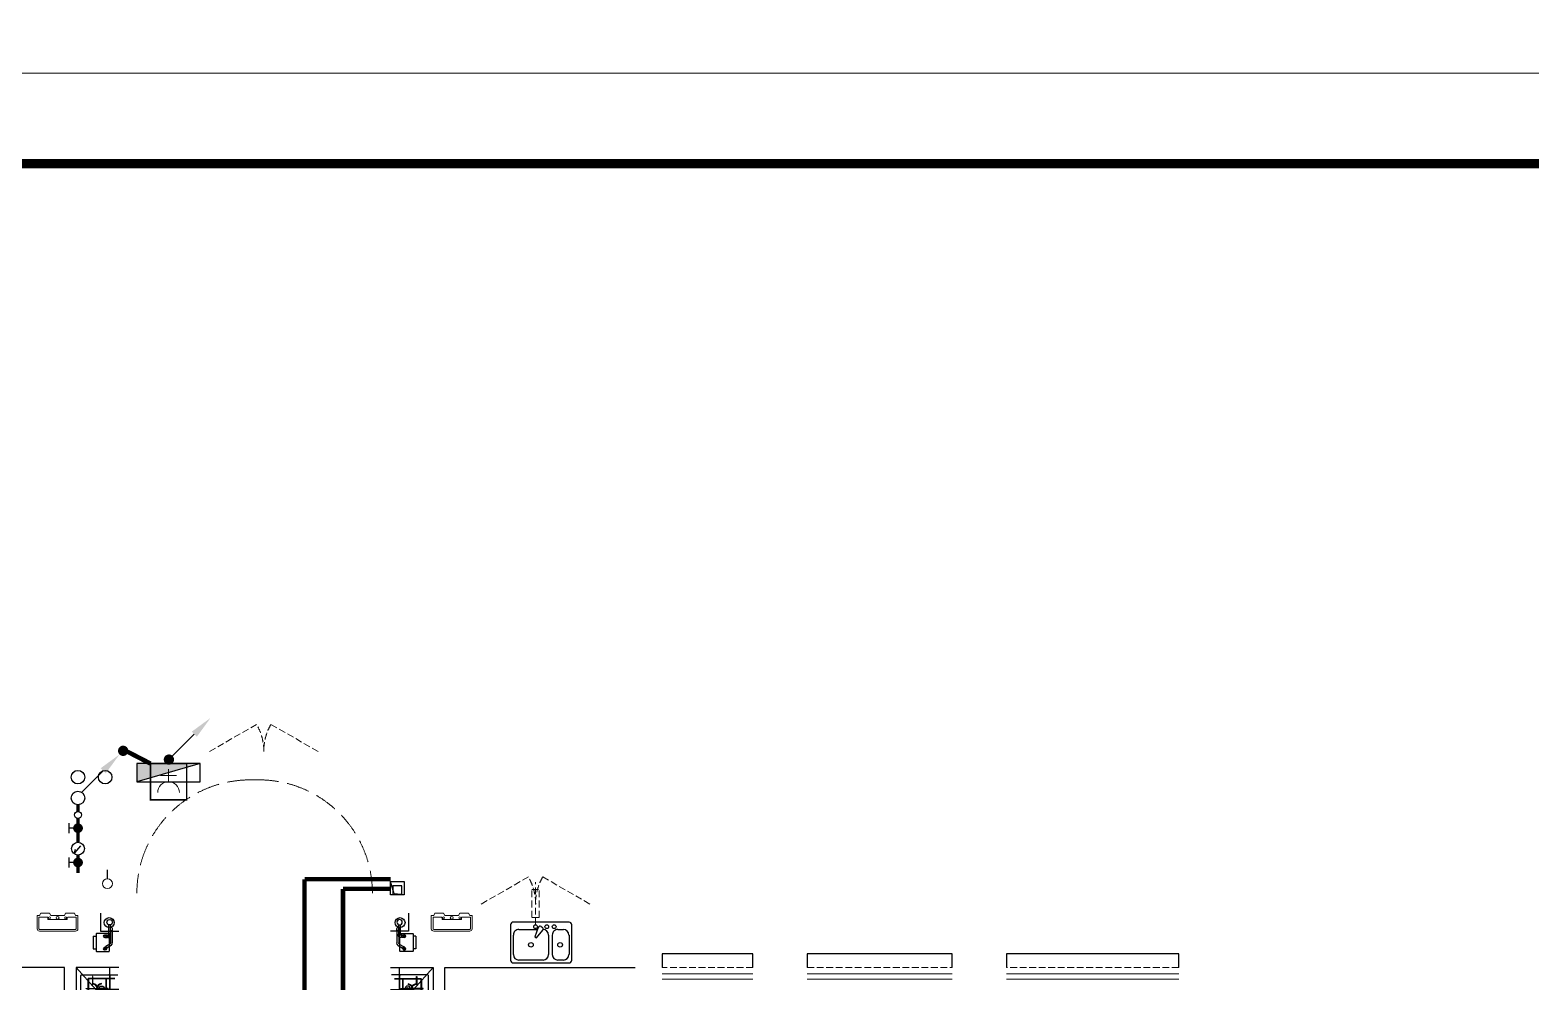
# Model space of a CAD drawing. Extents: x 2803505 to 5851001, y -1372902 to 24339.
# Drawn here: x 3679734 to 3696291, y -936883 to -926379 of the extents above; entities that cross this region are included whole.
import ezdxf
from ezdxf.enums import TextEntityAlignment as Align

# ---------------------------------------------------------------- set-up
doc = ezdxf.new("R2010")
doc.units = 0
doc.header["$LTSCALE"] = 1000
doc.header["$MEASUREMENT"] = 0
doc.linetypes.add('DASH', pattern=[0.35, 0.25, -0.1])
doc.linetypes.add('HIDDEN', pattern=[0.375, 0.25, -0.125])
doc.layers.get('0').update_dxf_attribs({"linetype": 'CONTINUOUS'})
for name, color, linetype in [('!!电气', 1, 'CONTINUOUS'), ('AH-FURNITURE', 1, 'CONTINUOUS'), ('EQUIP_消火栓', 7, 'CONTINUOUS'), ('IP-bath&kitchen-JOHNSON', 4, 'CONTINUOUS'), ('LVTRY', 252, 'CONTINUOUS'), ('LWIRE', 4, 'CONTINUOUS'), ('VPIPE-中水', 122, 'CONTINUOUS'), ('VPIPE-凝结', 150, 'CONTINUOUS'), ('VPIPE-消防', 1, 'TG_X'), ('VPIPE-给水', 3, 'TG_J'), ('WIRE-安防', 4, 'CONTINUOUS'), ('WIRE-消防', 4, 'CONTINUOUS'), ('WIRE-综合布线', 5, 'DASH'), ('建筑-排气道', 252, 'CONTINUOUS'), ('污水', 3, 'CONTINUOUS'), ('看线', 185, 'CONTINUOUS'), ('给水', 4, 'CONTINUOUS')]:
    doc.layers.add(name, color=color, linetype=linetype)
for name, color, linetype, lineweight in [('EQUIP-消防', 3, 'CONTINUOUS', 20), ('PUB_HATCH', 8, 'CONTINUOUS', 9), ('STAIR', 252, 'CONTINUOUS', 20), ('VPIPE-废水', 31, 'TG_F', 18), ('WINDOW', 146, 'CONTINUOUS', 20), ('图框', 147, 'CONTINUOUS', 20), ('平面-栏杆', 56, 'CONTINUOUS', 15), ('平面-看线', 252, 'CONTINUOUS', 15), ('平面-空调室内机', 176, 'CONTINUOUS', 9), ('平面-空调预留孔', 252, 'CONTINUOUS', 15), ('立面-洞口示意', 252, 'CONTINUOUS', 13)]:
    doc.layers.add(name, color=color, linetype=linetype, lineweight=lineweight)
doc.styles.add('DIM_FONT', font='SIMPLEX', dxfattribs={"width": 0.7, "bigfont": 'GBCBIG'})
doc.styles.get("Standard").update_dxf_attribs({"font": 'gbenor.shx', "bigfont": 'gbcbig.shx'})
doc.styles.add('TG_LINETYPE', font='SIMPLEX', dxfattribs={"width": 0.8, "height": 3, "bigfont": 'HZTXT'})
doc.linetypes.add('TG_F', pattern='A,2,-0.3,["F",TG_LINETYPE,S=0.1,R=0,X=-0.23,Y=-0.15],0', length=2.3)
doc.linetypes.add('TG_J', pattern='A,2,-0.22,["J",TG_LINETYPE,S=0.1,R=0,X=-0.18,Y=-0.15],0', length=2.22)
doc.linetypes.add('TG_X', pattern='A,4,-0.3,["X",TG_LINETYPE,S=0.1,R=0,X=-0.23,Y=-0.15],0', length=4.3)

# ---------------------------------------------------------------- blocks, each defined once
blk = doc.blocks.new('rtyg7uyhg')
at = {"layer": 'LVTRY'}
for p, q in [((193590, 45458), (193590, 45069)), ((194235, 45489), (193621, 45489)), ((193682, 45407), (193888, 45407)), ((193896, 45430), (193858, 45326)), ((193875, 45316), (193946, 45401)), ((193926, 45440), (193940, 45432)), ((194112, 45407), (194173, 45407)), ((194265, 45069), (194265, 45458)), ((193621, 45131), (193621, 45346)), ((193858, 45326), (193875, 45316)), ((194010, 45346), (194010, 45131)), ((194051, 45131), (194051, 45346)), ((194235, 45346), (194235, 45131)), ((193621, 45039), (194235, 45039)), ((193948, 45069), (193682, 45069)), ((194173, 45069), (194112, 45069))]:
    blk.add_line(p, q, dxfattribs=at)
for centre, radius in [((193866, 45438), 20.5), ((193989, 45438), 20.5), ((194071, 45438), 20.5), ((193815, 45238), 25.6), ((194137, 45238), 25.6)]:
    blk.add_circle(centre, radius, dxfattribs=at)
for centre, radius, start, end in [((193621, 45458), 30.7, 90, 180), ((193682, 45346), 61.4, 90, 180), ((193916, 45423), 20.5, 60, 159.4623), ((193930, 45414), 20.5, 320.5377, 60), ((193948, 45346), 61.4, 360, 90), ((194112, 45346), 61.4, 90, 180), ((194173, 45346), 61.4, 360, 90), ((194235, 45458), 30.7, 360, 90), ((193621, 45069), 30.7, 180, 270), ((193682, 45131), 61.4, 180, 270), ((193948, 45131), 61.4, 270, 360), ((194112, 45131), 61.4, 180, 270), ((194173, 45131), 61.4, 270, 360), ((194235, 45069), 30.7, 270, 360)]:
    blk.add_arc(centre, radius, start, end, dxfattribs=at)
at = {"layer": 'LVTRY', "style": 'DIM_FONT', "width": 0.8, "flags": 9}
for tag in ['YSIZE', 'XSIZE']:
    blk.add_attdef(tag, (193928, 45488), '', height=0.5, rotation=90, dxfattribs=at)
blk = doc.blocks.new('A$C60D053AF')
at = {"layer": 'AH-FURNITURE', "color": 8}
for p, q in [((233, -90), (128, -90)), ((233, -110), (128, -110)), ((193, -71), (328, -71)), ((193, -91), (328, -91)), ((245, -129), (245, -122)), ((265, -129), (265, -122)), ((342, -97), (370, -143)), ((356, -83), (384, -129)), ((255, -281), (255, -251)), ((255, -281), (393, -281)), ((393, -281), (393, -251))]:
    blk.add_line(p, q, dxfattribs=at)
for points in [[(170, -68, 1), (170, -94), (193, -94), (193, -68)], [(234, -251), (414, -251, 0.414214), (424, -241), (424, -111, 0.414214), (414, -101), (234, -101, 0.414214), (224, -111), (224, -241, 0.414214)], [(268, -122), (268, -107, 0.414214), (248, -87), (233, -87), (233, -113), (242, -113), (242, -122)], [(242, -152, 1), (268, -152), (268, -129), (242, -129)], [(384, -161, 1), (402, -143), (386, -127), (368, -145)]]:
    blk.add_lwpolyline(points, format="xyb", close=True, dxfattribs=at)
for centre, radius in [((100, -100), 30), ((255, -152), 15), ((255, -152), 10), ((393, -152), 15), ((393, -152), 10)]:
    blk.add_circle(centre, radius, dxfattribs=at)
for radius in [40, 20]:
    blk.add_arc((328, -111), radius, 45, 90, dxfattribs=at)
blk = doc.blocks.new('A-Kitchen-7')
at = {"layer": 'LVTRY'}
for p, q in [((-519, 780), (-7, 834)), ((-7, 834), (-4, 811)), ((-515, 756), (-519, 780)), ((-4, 811), (-515, 756)), ((515, 756), (-515, 756)), ((-515, 756), (-515, 40)), ((-486, 761), (-485, 756)), ((-29, 767), (-112, 756)), ((-29, 767), (-35, 806)), ((515, 780), (0, 780)), ((0, 756), (0, 780)), ((515, 756), (515, 780)), ((515, 40), (515, 756)), ((-515, 40), (515, 40))]:
    blk.add_line(p, q, dxfattribs=at)
blk.add_lwpolyline([(-469, 40), (-469, 0), (469, 0), (469, 40)], close=True, dxfattribs=at)
blk = doc.blocks.new('FRSDFDGDGDRGDR')
at = {"layer": '平面-空调预留孔', "color": 252}
for p, q in [((699612, 775044), (699612, 775441)), ((699619, 775448), (699746, 775448)), ((699746, 775448), (699746, 775355)), ((699720, 775342), (699720, 775143)), ((699727, 775349), (699740, 775349)), ((699746, 775037), (699619, 775037)), ((699727, 775136), (699740, 775136)), ((699746, 775130), (699746, 775037))]:
    blk.add_line(p, q, dxfattribs=at)
blk.add_lwpolyline([(699766, 775167), (699793, 775154), (699793, 775057), (699766, 775044), (699766, 775018), (699619, 775018, -0.414214), (699593, 775044), (699593, 775441, -0.414214), (699619, 775468), (699766, 775468), (699766, 775441), (699793, 775428), (699793, 775332), (699766, 775318)], format="xyb", close=True, dxfattribs=at)
for centre, radius in [((699740, 775243), 15.8), ((699740, 775332), 10.6), ((699740, 775154), 10.6)]:
    blk.add_circle(centre, radius, dxfattribs=at)
for centre, start, end in [((699619, 775441), 90, 180), ((699740, 775355), 270, 360), ((699727, 775342), 90, 180), ((699619, 775044), 180, 270), ((699727, 775143), 180, 270), ((699740, 775130), 0, 90)]:
    blk.add_arc(centre, 6.6, start, end, dxfattribs=at)
blk = doc.blocks.new('*U153')
h = blk.add_hatch(color=5)
h.set_gradient(color1=(0, 0, 255), rotation=180, tint=1)
h.paths.add_polyline_path([(0, 0), (-6.35, -6.35), (-6.35, -2.159), (-15, -2.159), (-15, 2.159), (-6.35, 2.159), (-6.35, 6.35)])
at = {"color": 0, "linetype": 'Continuous'}
blk.add_lwpolyline([(0, 0), (-6.35, -6.35), (-6.35, -2.159), (-15, -2.159), (-15, 2.159), (-6.35, 2.159), (-6.35, 6.35)], close=True, dxfattribs=at)
blk = doc.blocks.new('GDGDRGDRGRD')
at = {"layer": 'PUB_HATCH'}
blk.add_hatch(color=252, dxfattribs=at).paths.add_polyline_path([(430320, 370174), (430320, 370444), (430180, 370444), (430180, 370429), (430285, 370429), (430305, 370409), (430305, 370209), (430285, 370189), (429965, 370189), (429945, 370209), (429945, 370409), (429965, 370429), (430070, 370429), (430070, 370444), (429930, 370444), (429930, 370174)])
at = {"layer": 'LVTRY', "color": 251}
for p, q in [((430081, 371515), (429865, 371758)), ((430335, 371758), (429865, 371758)), ((429865, 371758), (429865, 370858)), ((430235, 370858), (430235, 371758)), ((430335, 371515), (430081, 371515)), ((430081, 371515), (430081, 371100)), ((429865, 370858), (430081, 371100)), ((430081, 371100), (430335, 371100)), ((429865, 370858), (430335, 370858))]:
    blk.add_line(p, q, dxfattribs=at)
at = {"layer": 'LVTRY'}
for p, q in [((429915, 370948), (429915, 371668)), ((429925, 371678), (430325, 371678)), ((429995, 371628), (429995, 371418)), ((430000, 371628), (430000, 371418)), ((430290, 371638), (430005, 371638)), ((430290, 371633), (430005, 371633)), ((430045, 371658), (430045, 371568)), ((430050, 371658), (430045, 371658)), ((430045, 371568), (430050, 371568)), ((430050, 371568), (430050, 371658)), ((430195, 371418), (430195, 371628)), ((430200, 371418), (430200, 371628)), ((430235, 371668), (430235, 370948)), ((429955, 371339), (429955, 371378)), ((429975, 371526), (430102, 371526)), ((429975, 371521), (429975, 371526)), ((430102, 371521), (429975, 371521)), ((430005, 371413), (430290, 371413)), ((430005, 371408), (430290, 371408)), ((430045, 371388), (430045, 371478)), ((430045, 371478), (430050, 371478)), ((430050, 371388), (430045, 371388)), ((430050, 371478), (430050, 371388)), ((430220, 371526), (430092, 371526)), ((430092, 371526), (430092, 371521)), ((430092, 371521), (430220, 371521)), ((430102, 371526), (430102, 371521)), ((430220, 371521), (430220, 371526)), ((430235, 371100), (430235, 371515)), ((429935, 371358), (429974, 371358)), ((429935, 371258), (429974, 371258)), ((429955, 371239), (429955, 371278)), ((430005, 371208), (430290, 371208)), ((430005, 371203), (430290, 371203)), ((430045, 371228), (430045, 371138)), ((430050, 371228), (430045, 371228)), ((430050, 371138), (430050, 371228)), ((430102, 371096), (429975, 371096)), ((429975, 371096), (429975, 371091)), ((429975, 371091), (430102, 371091)), ((429995, 370988), (429995, 371198)), ((430000, 370988), (430000, 371198)), ((430045, 371138), (430050, 371138)), ((430045, 370958), (430045, 371048)), ((430045, 371048), (430050, 371048)), ((430050, 371048), (430050, 370958)), ((430092, 371091), (430092, 371096)), ((430092, 371096), (430220, 371096)), ((430220, 371091), (430092, 371091)), ((430102, 371091), (430102, 371096)), ((430195, 371198), (430195, 370988)), ((430200, 371198), (430200, 370988)), ((430220, 371096), (430220, 371091)), ((430325, 370938), (429925, 370938)), ((430290, 370983), (430005, 370983)), ((430290, 370978), (430005, 370978)), ((430050, 370958), (430045, 370958))]:
    blk.add_line(p, q, dxfattribs=at)
at = {"layer": 'LVTRY', "color": 252}
for p, q in [((430070, 370429), (430070, 370444)), ((430180, 370429), (430180, 370444))]:
    blk.add_line(p, q, dxfattribs=at)
at = {"layer": 'LVTRY'}
blk.add_lwpolyline([(429609, 370758), (429735, 370758), (429735, 371758), (427635, 371758)], dxfattribs=at)
at = {"layer": 'LVTRY', "color": 252}
for points in [[(430335, 370159), (429915, 370159), (429915, 370459), (430335, 370459)], [(430320, 370174), (429930, 370174), (429930, 370444), (430320, 370444)], [(429965, 370429), (430285, 370429), (430305, 370409), (430305, 370209), (430285, 370189), (429965, 370189), (429945, 370209), (429945, 370409), (429965, 370429)]]:
    blk.add_lwpolyline(points, close=True, dxfattribs=at)
at = {"layer": 'LVTRY'}
for centre, radius in [((430147, 371523), 29.7), ((430147, 371523), 11.7), ((429955, 371358), 17), ((429955, 371258), 17), ((430147, 371093), 29.7), ((430147, 371093), 11.7)]:
    blk.add_circle(centre, radius, dxfattribs=at)
for centre, radius, start, end in [((429925, 371668), 10, 90, 180), ((430005, 371628), 10, 90, 180), ((430005, 371628), 5, 90, 180), ((430047, 371523), 56.7, 2.2742, 87.7258), ((430047, 371523), 52.2, 2.4704, 87.5296), ((430147, 371523), 56.7, 92.2742, 177.7258), ((430147, 371523), 52.2, 92.4704, 177.5296), ((430190, 371628), 10, 0, 90), ((430190, 371628), 5, 0, 90), ((430225, 371668), 10, 0, 90), ((430005, 371418), 10, 180, 270), ((430005, 371418), 5, 180, 270), ((430047, 371523), 56.7, 272.2742, 357.7258), ((430047, 371523), 52.2, 272.4704, 357.5296), ((430147, 371523), 56.7, 182.2742, 267.7258), ((430147, 371523), 52.2, 182.4704, 267.5296), ((430190, 371418), 5, 270, 0), ((430190, 371418), 10, 270, 0), ((430005, 371198), 10, 90, 180), ((430005, 371198), 5, 90, 180), ((430190, 371198), 10, 0, 90), ((430190, 371198), 5, 0, 90), ((430047, 371093), 56.7, 2.2742, 87.7258), ((430047, 371093), 52.2, 2.4704, 87.5296), ((430047, 371093), 56.7, 272.2742, 357.7258), ((430047, 371093), 52.2, 272.4704, 357.5296), ((430147, 371093), 56.7, 92.2742, 177.7258), ((430147, 371093), 56.7, 182.2742, 267.7258), ((430147, 371093), 52.2, 92.4704, 177.5296), ((430147, 371093), 52.2, 182.4704, 267.5296), ((429925, 370948), 10, 180, 270), ((430005, 370988), 10, 180, 270), ((430005, 370988), 5, 180, 270), ((430190, 370988), 5, 270, 0), ((430190, 370988), 10, 270, 0), ((430225, 370948), 10, 270, 0)]:
    blk.add_arc(centre, radius, start, end, dxfattribs=at)
at = {"layer": '立面-洞口示意', "color": 252}
blk.add_lwpolyline([(430335, 370159), (430071, 370253), (429915, 370459)], dxfattribs=at)
at = {"xscale": -1}
blk.add_blockref('rtyg7uyhg', (622600, 326770), dxfattribs=at)
at = {"xscale": -1, "rotation": 270}
blk.add_blockref('FRSDFDGDGDRGDR', (-345583, -327434), dxfattribs=at)
at = {"rotation": 270}
blk.add_blockref('A$C60D053AF', (430335, 372358), dxfattribs=at)
at = {"layer": 'LVTRY', "color": 1, "extrusion": (0, 0, -1), "xscale": -0.7999999999883585, "yscale": 0.7999999999883585, "zscale": -0.7999999999883585}
blk.add_blockref('A-Kitchen-7', (-429197, 370159), dxfattribs=at)
at = {"layer": '建筑-排气道', "xscale": -5, "yscale": 5, "zscale": 5, "rotation": 90}
blk.add_blockref('*U153', (430135, 370491), dxfattribs=at)
blk = doc.blocks.new('$TwtSys$00000434')
at = {"color": 252}
for p, q in [((-0.5, 0.5), (-0.5, -0.5)), ((-0.5, -0.5), (0.5, 0.5)), ((0.5, 0.5), (-0.5, 0.5)), ((0.5, -0.5), (0.5, 0.5)), ((-0.5, -0.5), (0.5, -0.5))]:
    blk.add_line(p, q, dxfattribs=at)
blk.add_solid([(0.5, -0.5), (0.5, 0.5), (-0.5, -0.5)], dxfattribs=at)
blk = doc.blocks.new('A$C2705576B')
at = {"layer": '给水'}
h = blk.add_hatch(color=252, dxfattribs=at)
edge = h.paths.add_edge_path()
edge.add_arc((417, -1741), 47.2, 0, 360)
h = blk.add_hatch(color=252, dxfattribs=at)
edge = h.paths.add_edge_path()
edge.add_arc((795, -1741), 47.2, 0, 360)
at = {"layer": '给水', "color": 252}
for p, q in [((363, -1645), (472, -1645)), ((417, -1741), (417, -1645)), ((740, -1645), (849, -1645)), ((795, -1741), (795, -1645)), ((601, -1768), (525, -1704)), ((525, -1704), (564, -1715))]:
    blk.add_line(p, q, dxfattribs=at)
at = {"layer": '给水', "color": 252, "const_width": 35.4}
for points in [[(499, -1741), (302, -1741)], [(903, -1741), (641, -1741)], [(1053, -1741), (978, -1741)]]:
    blk.add_lwpolyline(points, dxfattribs=at)
at = {"layer": '给水', "color": 252}
for centre, radius in [((417, -1741), 47.2), ((570, -1741), 70.8), ((795, -1741), 47.2), ((941, -1741), 37.5)]:
    blk.add_circle(centre, radius, dxfattribs=at)
blk = doc.blocks.new('dongkong')
at = {"layer": '平面-空调预留孔', "color": 8, "linetype": 'HIDDEN', "ltscale": 0.3}
for p, q in [((-603836, 210821), (-603836, 210511)), ((-603836, 210821), (-603756, 210821)), ((-603796, 210900), (-603796, 210431)), ((-603756, 210821), (-603756, 210511))]:
    blk.add_line(p, q, dxfattribs=at)
blk.add_lwpolyline([(-603756, 210511), (-603836, 210511)], dxfattribs=at)
blk = doc.blocks.new('A$C1C403CBE')
at = {"layer": 'IP-bath&kitchen-JOHNSON', "color": 252}
for points in [[(35800, 10800), (35800, 10600), (36000, 10600)], [(39200, 10800), (39200, 10600), (39000, 10600)]]:
    blk.add_lwpolyline(points, dxfattribs=at)
at = {"layer": 'STAIR', "color": 252, "linetype": 'DASH'}
blk.add_lwpolyline([(36200, 11020, -0.414214), (37450, 12270), (37550, 12270, -0.414214), (38800, 11020)], format="xyb", dxfattribs=at)
at = {"layer": 'VPIPE-中水', "color": 252, "linetype": 'Continuous'}
for centre in [(35895, 10695), (39105, 10695)]:
    blk.add_circle(centre, 55, dxfattribs=at)
at = {"layer": 'VPIPE-凝结', "color": 252}
blk.add_line((35875, 11180), (35875, 11278), dxfattribs=at)
at = {"layer": 'VPIPE-废水', "color": 252}
blk.add_circle((35875, 11125), 55, dxfattribs=at)
at = {"layer": 'VPIPE-消防', "color": 252, "linetype": 'Continuous'}
blk.add_circle((35850, 12300), 75, dxfattribs=at)
at = {"layer": 'VPIPE-给水', "color": 252, "linetype": 'Continuous'}
for centre in [(35550, 12300), (35550, 12070)]:
    blk.add_circle(centre, 75, dxfattribs=at)
at = {"layer": 'WINDOW', "color": 252, "linetype": 'DASH', "ltscale": 0.3}
for points in [[(37002, 12583), (37521, 12883, -0.131652), (37602, 12583)], [(38200, 12583), (37680, 12883, 0.131652), (37600, 12583)], [(40002, 10900), (40521, 11200, -0.131652), (40602, 10900)], [(41200, 10900), (40680, 11200, 0.131652), (40600, 10900)]]:
    blk.add_lwpolyline(points, format="xyb", dxfattribs=at)
at = {"layer": '平面-栏杆', "color": 252}
for points in [[(42000, 10130), (43000, 10130)], [(43600, 10130), (45200, 10130)], [(45800, 10130), (47700, 10130)], [(42000, 10070), (43000, 10070)], [(43600, 10070), (45200, 10070)], [(45800, 10070), (47700, 10070)]]:
    blk.add_lwpolyline(points, dxfattribs=at)
at = {"layer": '平面-看线', "color": 252, "linetype": 'DASH', "ltscale": 0.3}
for points in [[(43000, 10200), (42000, 10200)], [(43600, 10200), (45200, 10200)], [(47700, 10200), (45800, 10200)]]:
    blk.add_lwpolyline(points, dxfattribs=at)
at = {"layer": '看线', "color": 252, "ltscale": 0.5}
for points in [[(43000, 10200), (43000, 10350), (42000, 10350), (42000, 10200)], [(45200, 10200), (45200, 10350), (43600, 10350), (43600, 10200)], [(47700, 10200), (47700, 10350), (45800, 10350), (45800, 10200)]]:
    blk.add_lwpolyline(points, dxfattribs=at)
at = {"color": 252}
blk.add_blockref('GDGDRGDRGRD', (-394335, -361558), dxfattribs=at)
at = {"color": 252, "xscale": -1}
blk.add_blockref('GDGDRGDRGRD', (469335, -361558), dxfattribs=at)
at = {"layer": 'EQUIP_消火栓', "color": 252, "xscale": 700, "yscale": 200, "zscale": 700, "rotation": 180}
blk.add_blockref('$TwtSys$00000434', (36550, 12350), dxfattribs=at)
at = {"layer": '平面-空调室内机', "color": 252, "ltscale": 0.3, "rotation": 180}
blk.add_blockref('dongkong', (-563196, 221571), dxfattribs=at)
at = {"layer": '污水', "color": 252, "rotation": 90.00000000010901}
blk.add_blockref('A$C2705576B', (33809, 10942), dxfattribs=at)
blk = doc.blocks.new('$TelecSys$00000079')
for p, q in [((0.7, 0.7), (0, 0)), ((0.104, 0.104), (0.104, 0.104)), ((-0.104, -0.104), (-0.104, -0.104))]:
    blk.add_line(p, q)
at = {"const_width": 0.142}
blk.add_lwpolyline([(-0.071, 0, 1), (0.071, 0, 1)], format="xyb", close=True, dxfattribs=at)
blk.add_solid([(0.63, 0.77), (0.77, 0.63), (1.15, 1.15)])
at = {"width": 0.8, "flags": 9}
blk.add_attdef('A', (0, 0), '', height=0.00002, dxfattribs=at)
blk = doc.blocks.new('$TelecSys$00000081')
for p, q in [((0.104, 0.104), (0.104, 0.104)), ((-0.104, -0.104), (-0.104, -0.104)), ((-1.15, -1.15), (-0.55, -0.55))]:
    blk.add_line(p, q)
at = {"const_width": 0.142}
blk.add_lwpolyline([(0.071, 0, 1), (-0.071, 0, 1)], format="xyb", close=True, dxfattribs=at)
blk.add_solid([(-0.62, -0.48), (-0.48, -0.62), (-0.1, -0.1)])
at = {"width": 0.8, "flags": 9}
blk.add_attdef('A', (0, 0), '', height=0.00002, rotation=180, dxfattribs=at)
blk = doc.blocks.new('$equip$00002656')
for p, q in [((-0.5, 1), (-0.5, 0)), ((0.5, 1), (-0.5, 1)), ((0.5, 0), (0.5, 1)), ((0, 0.5), (0, 0.15)), ((-0.5, 0), (0.5, 0)), ((-0.219, 0.331), (0.222, 0.331))]:
    blk.add_line(p, q)
at = {"const_width": 0.04}
blk.add_lwpolyline([(-0.5, 1), (0.5, 1), (0.5, 0), (-0.5, 0), (-0.5, 1), (0.5, 1)], dxfattribs=at)
blk.add_arc((0, 0.8), 0.3, 180, 0)
for p in [(0, 1), (-0.5, 0.5), (0.5, 0.5), (0, 0)]:
    blk.add_point(p)
at = {"color": 7, "flags": 1}
for tag, height, p in [('B', 0.4, (0.762, 0.292)), ('A', 0.00002, (0, 0))]:
    blk.add_attdef(tag, text='', height=height, dxfattribs=at).set_placement(p, align=Align.MIDDLE_CENTER)
blk = doc.blocks.new('A$C04F44ECC')
at = {"layer": '!!电气'}
for p, q in [((0, 0), (-300, 0)), ((-300, 0), (-300, -300)), ((-250, -200), (-250, 0)), ((0, 0), (-223, -27)), ((-50, 0), (-50, -200)), ((0, -300), (0, 0)), ((-223, -27), (-300, -300)), ((-300, -300), (0, -300)), ((-50, -200), (-250, -200))]:
    blk.add_line(p, q, dxfattribs=at)

msp = doc.modelspace()

# ---------------------------------------------------------------- linework, layer by layer
at = {"layer": 'WIRE-安防', "color": 6, "const_width": 50}
for points in [[(3683187.8, -935855), (3683187.8, -938711.4)], [(3683713.6, -935855), (3683187.8, -935855)]]:
    msp.add_lwpolyline(points, dxfattribs=at)
at = {"layer": 'WIRE-消防', "color": 4, "const_width": 50}
msp.add_lwpolyline([(3681063.6, -934472.9), (3680790.8, -934331.9)], dxfattribs=at)
at = {"layer": 'WIRE-综合布线', "color": 4, "const_width": 50}
for points in [[(3682764.1, -935748.6), (3683713.6, -935748.5)], [(3682764.1, -935748.6), (3682764.1, -938921.7)]]:
    msp.add_lwpolyline(points, dxfattribs=at)
at = {"layer": '图框'}
for points in [[(3630411.1, -867453.6), (3714511.1, -867453.6), (3714511.1, -926853.6), (3630411.1, -926853.6)], [(3630411.1, -926853.6), (3714511.1, -926853.6), (3714511.1, -986253.6), (3630411.1, -986253.6)]]:
    msp.add_lwpolyline(points, close=True, dxfattribs=at)
at = {"layer": '图框', "const_width": 100}
msp.add_lwpolyline([(3713511.1, -985253.6), (3713511.1, -927853.6), (3632911.1, -927853.6), (3632911.1, -985253.6)], close=True, dxfattribs=at)

# ---------------------------------------------------------------- block references
at = {"layer": '!!电气'}
msp.add_blockref('A$C1C403CBE', (3644713.6, -946922.9), dxfattribs=at)
at = {"xscale": -0.5, "yscale": 0.5, "zscale": 0.5, "rotation": 180}
msp.add_blockref('A$C04F44ECC', (3683863.6, -935922.9), dxfattribs=at)
at = {"layer": 'EQUIP-消防', "color": 4, "xscale": -400, "yscale": 400, "zscale": 400, "rotation": 180}
msp.add_blockref('$equip$00002656', (3681263.6, -934472.9), dxfattribs=at)
at = {"layer": 'LWIRE', "xscale": -400, "yscale": 400, "zscale": 400, "rotation": 270}
msp.add_blockref('$TelecSys$00000079', (3681267.2, -934428.9), dxfattribs=at)
at = {"layer": 'LWIRE', "color": 4, "xscale": -400, "yscale": 400, "zscale": 400, "rotation": 269.9999999902722}
msp.add_blockref('$TelecSys$00000081', (3680762.3, -934331.9), dxfattribs=at)

doc.saveas('drawing.dxf')
